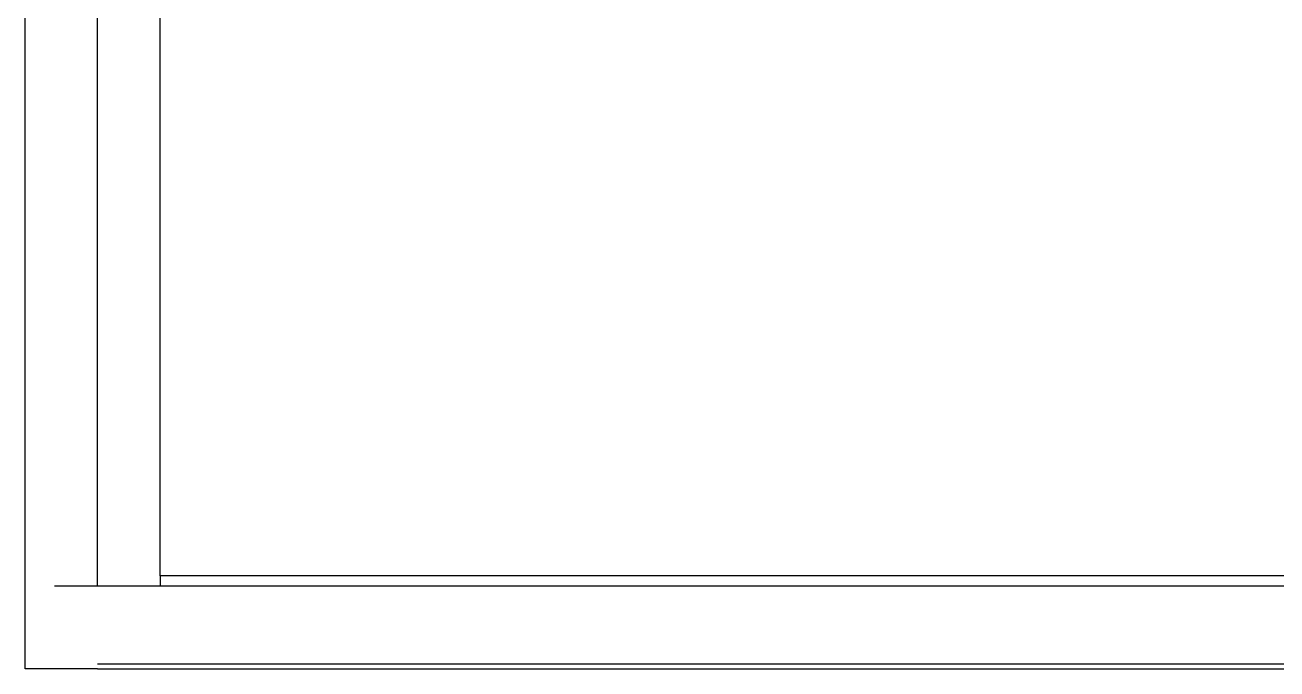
# Model space of a CAD drawing. Header units: centimetres. Extents: x 77721 to 213373, y -51694 to -17847.
# Drawn here: x 110540 to 110781.8, y -19109 to -18984.6 of the extents above; entities that cross this region are included whole.
import ezdxf

# ---------------------------------------------------------------- set-up
doc = ezdxf.new("R2010")
doc.units = ezdxf.units.CM
doc.header["$LTSCALE"] = 5
doc.header["$MEASUREMENT"] = 0
doc.layers.add('KOTI', color=4, linetype='Continuous')

msp = doc.modelspace()

# ---------------------------------------------------------------- linework, layer by layer
at = {"layer": 'KOTI', "color": 2, "linetype": 'Continuous'}
for p, q in [((110540, -19109.01), (110540, -18619.5)), ((110554, -19093.01), (110554, -18633.44)), ((110566.11, -19091.01), (110566.11, -18635.01))]:
    msp.add_line(p, q, dxfattribs=at)
at = {"layer": 'KOTI', "color": 2, "linetype": 'Continuous', "true_color": 0xf1eb1f}
for p, q in [((110973.02, -19091.01), (110566.11, -19091.01)), ((110566.11, -19091.01), (110566.11, -19093.01)), ((110973.02, -19093.01), (110566.11, -19093.01)), ((110554, -19109.01), (110540, -19109.01)), ((110985.12, -19108.11), (110554, -19108.11)), ((110554, -19109.01), (110985.12, -19109.01))]:
    msp.add_line(p, q, dxfattribs=at)
at = {"layer": 'KOTI', "color": 6, "linetype": 'Continuous'}
msp.add_line((110566.11, -19093.01), (110545.66, -19093.01), dxfattribs=at)

doc.saveas('drawing.dxf')
